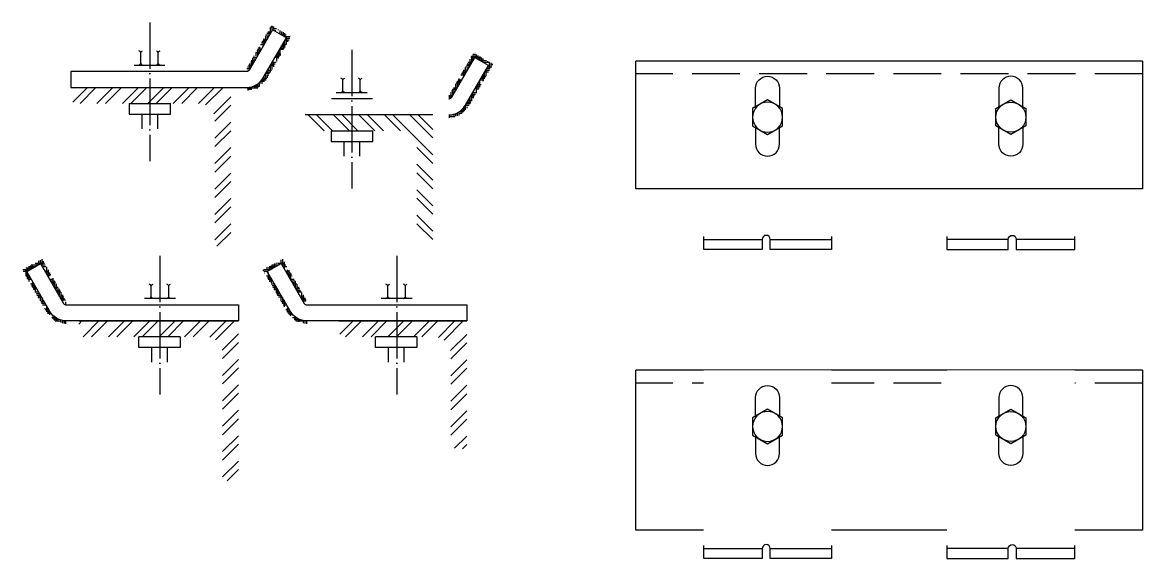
# Model space of a CAD drawing. Header units: millimetres. Extents: x 269589 to 269940, y -244165 to -243996.
import ezdxf

# ---------------------------------------------------------------- set-up
doc = ezdxf.new("R2010")
doc.units = ezdxf.units.MM
doc.linetypes.add('DASH', pattern=[0.35, 0.25, -0.1])
doc.linetypes.add('DOTE', pattern=[2.4200000000000004, 2, -0.2, 0.02, -0.2])
doc.layers.add('CONCRETE', color=4, linetype='Continuous')
doc.layers.add('HAT【填充】', color=8, linetype='Continuous')

# ---------------------------------------------------------------- blocks, each defined once
blk = doc.blocks.new('*U9')
at = {"color": 1, "ltscale": 3222.012346278145}
blk.add_wipeout([(40.000000012859346, -44.99999999233842), (50.00000001278568, -44.99999999125521), (50.000000013326826, -49.999999991299774), (-9.999999992593985, -49.99999999712236), (-9.999999993189704, -44.99999999707779), (6.6474967752583325e-09, -44.9999999959673), (-1.4388206182047725e-09, 9.833592239612699), (40.00000000482578, 9.833592243241583)], dxfattribs=at).dxf.layer = 'HAT【填充】'
at = {"color": 8, "ltscale": 3222.012346278145}
for p, q in [((16.25000000795523, -4.486466807662509), (16.25000000789702, -4.372112109034788)), ((23.75000000801343, -4.486466806323733), (23.75000000795523, -4.372112108161673)), ((6.926711648702621e-09, -45.93749999589636), (18.32344722439302, -45.93749999423744)), ((20.82344722445123, -45.9374999939464), (40.00000001315493, -45.93749999225838))]:
    blk.add_line(p, q, dxfattribs=at)
at = {"color": 1, "ltscale": 3222.012346278145}
for points in [[(16.25000000789702, -4.486466807638937), (16.25000000789702, 1.304460380284581, -0.9999999999999846), (23.75000000795523, 1.304460379411466), (23.75000000795523, -4.486466806303858)], [(16.25000000871193, -10.98165733594215), (16.25000000993429, -16.19553962163627, 0.9999999999999846), (23.75000000999249, -16.19553962076316), (23.75000000871193, -10.98165733547648)], [(40.0000000129221, -45.00009999232134), (40.00000001350418, -49.06249999231659), (20.82344722480047, -49.06249999400461), (20.82344722445123, -45.9374999939464, 0.9999999999999999), (18.32344722439302, -45.93749999423744), (18.32344722474227, -49.06249999429565), (7.275957614183426e-09, -49.06249999595457), (6.693881005048752e-09, -44.99999999595457)]]:
    blk.add_lwpolyline(points, format="xyb", dxfattribs=at)
at = {"color": 8, "ltscale": 3222.012346278145}
blk.add_lwpolyline([(15.31250000906117, -10.440391458862), (20.00000000894476, -13.14672084522317), (24.68750000917759, -10.44039145775605), (24.6875000085373, -5.027732683811337), (20.00000000766419, -2.321403297450161), (15.31250000842089, -5.027732684917282)], close=True, dxfattribs=at)
at = {"color": 8, "ltscale": 3222.012346278145, "extrusion": (0, 0, -1)}
blk.add_ellipse((20.00000000830447, -7.734062071336666), major_axis=(-3.314563036951353, 3.314563036951353), ratio=0.9999999999998925, start_param=5.497787143665668, end_param=11.78097245084525, dxfattribs=at)
blk = doc.blocks.new('*U3')
at = {"color": 1, "linetype": 'Continuous', "ltscale": 50}
blk.add_wipeout([(-50.000000000029104, 5.000000000109139), (-50.000000000029104, -7.275957614183426e-12), (-50.000000000029104, -3.3500000000203727), (-49.516726188972825, -4.516726188950997), (-48.350000000034925, -5.000000000014552), (-31.78030926979409, -4.999999999847205), (-31.78030926979409, -8.339960697885545), (-30.34525151984417, -8.339960697885545), (-30.34525151984417, -12.911704016223666), (-20.25899859299534, -12.911704016223666), (-20.25899859299534, -8.339960697885545), (-18.823940842077718, -8.339960697885545), (-18.823940842077718, -5.000000000014552), (-10.000000000021828, -5.000000000014552), (-7.5473383159333025, -5.642885052788188), (-5.695157196787477, -7.45670913199865), (-5.000000000021828, -10.000000000014552), (-5.000000000021828, -48.350000000034925), (-4.516726188958273, -49.51672618896555), (-3.3500000000276486, -50), (0, -50), (0, -7.275957614183426e-12), (4.999999999985448, 2.1100277081131935e-10), (4.999999999985448, -0.999999998799467), (8.499999999454303, -0.06217782538442407), (11.06217782558815, 2.5000000007275958), (18.773502690492023, 15.856406460377912), (12.711324867304938, 19.35640646210959), (4.99999999281863, 5.99999999973079), (4.99999999281863, 5.000000000218279), (-18.917807263933355, 5.000395943345211), (-18.917807263933355, 7.01971106781275), (-20.58247786371794, 7.01971106781275), (-20.158213795046322, 7.1954469992851955), (-19.9824778639304, 7.61971106769488), (-19.982477863544773, 10.884479321517574), (-20.158213794791664, 11.308743390203745), (-20.58247786353604, 11.484479321559775), (-30.270358729583677, 11.48447932147974), (-30.694622798277123, 11.308743390094605), (-30.870358729414875, 10.884479321459366), (-30.870358729742293, 7.619711067971366), (-30.694622798495402, 7.19544699920516), (-30.270358729780128, 7.0197110679218895), (-31.686442848906154, 7.01971106781275), (-31.686442848906154, 5.000395943345211)], dxfattribs=at)
at = {"ltscale": 300}
h = blk.add_hatch(dxfattribs=at)
h.set_pattern_fill('HOUND', color=8, scale=8, angle=180, style=0)
h.set_pattern_definition([(7.016709298534877e-15, (398821.8416091584, 114511.3289137466), (2, -0.4999999999999998), [8, -4]), (270, (398821.8416091584, 114511.3289137466), (-0.5000000000000003, 2), [8, -4])])
edge = h.paths.add_edge_path()
edge.add_line((8.499999999476131, -0.06217782536987215), (11.0621778255445, 2.5000000007567))
edge.add_line((11.0621778255445, 2.5000000007567), (18.77350269042654, 15.85640646034153))
edge.add_line((18.77350269042654, 15.85640646034153), (12.71132486563874, 19.356406459352))
edge.add_line((12.71132486563874, 19.356406459352), (4.999999999941792, 6.000000012165401))
edge.add_line((4.999999999941792, 6.000000012165401), (4.999999999941792, 5.000000000232831))
edge.add_arc((4.999999999941792, 6.000000000232831), 0.9999999999990563, 270, 329.9999999999376)
edge.add_line((5.866025403724052, 5.500000000232831), (13.07735026912997, 17.99038105702493))
edge.add_line((13.07735026912997, 17.99038105702493), (17.40747728804126, 15.49038105696673))
edge.add_line((17.40747728804126, 15.49038105696673), (10.19615242263535, 3.000000000232831))
edge.add_arc((4.999999999941792, 6.000000000232831), 5.999999999994339, 270.00000000000006, 329.99999999993764, ccw=False)
edge.add_line((4.999999999941792, 2.328306436538696e-10), (4.999999999941792, -0.9999999987776391))
edge.add_line((4.999999999941792, -0.9999999987776391), (8.499999999476131, -0.06217782536987215))
h = blk.add_hatch()
h.set_pattern_fill('ANSI32', color=8, scale=15, angle=270, style=0)
h.set_pattern_definition([(225, (-4152.696374144871, 1170.239819095674), (-3.977475644174331, 3.977475644174329), []), (225, (-4152.696374144871, 1167.588168670685), (-3.977475644174331, 3.977475644174329), [])])
edge = h.paths.add_edge_path()
edge.add_line((-50.00000000005821, 0), (-5.820766091346741e-11, 0))
edge.add_line((-5.820766091346741e-11, 0), (-5.820766091346741e-11, -50))
edge.add_line((-5.820766091346741e-11, -50), (-3.350000000064028, -50))
edge.add_arc((-3.350000000064028, -48.35000000000582), 1.650000000001796, 180.0000000000118, 269.9999999999882, ccw=False)
edge.add_line((-5.000000000058208, -48.35000000000582), (-5.000000000058208, -10))
edge.add_arc((-10.00000000005821, -10), 5.000000000000014, 1.628443996909316e-13, 89.99999999999984)
edge.add_line((-10.00000000005821, -5), (-48.35000000006403, -5))
edge.add_arc((-48.35000000006403, -3.350000000005821), 1.650000000001796, 180.0000000000118, 269.9999999999882, ccw=False)
edge.add_line((-50.00000000005821, -3.350000000005821), (-50.00000000005821, 0))
at = {"color": 250, "linetype": 'DOTE', "ltscale": 7.260739666754272}
blk.add_line((-25.3021250559832, 20.34222519031027), (-25.3021250559832, -23.03472788474755), dxfattribs=at)
at = {"color": 1}
for p, q in [((-30.2703587297583, 7.019711067929165), (-20.58247786370339, 7.01971106781275)), ((-31.78030926975771, -4.999999999825377), (-18.82394084206317, -5))]:
    blk.add_line(p, q, dxfattribs=at)
at = {"color": 8}
for p, q in [((-27.74570241913898, -12.91170401620911), (-27.74570241913898, -8.339960697863717)), ((-22.85854769375874, -12.91170401620911), (-22.85854769375874, -8.339960697863717))]:
    blk.add_line(p, q, dxfattribs=at)
at = {"color": 1}
blk.add_lwpolyline([(-50.00000000005821, 1.746229827404022e-10), (4.999999999941792, 2.328306436538696e-10, 0.2679491924307623), (10.19615242263535, 3.000000000232831), (17.40747728804126, 15.49038105696673), (13.07735026912997, 17.99038105693762), (5.866025403724052, 5.500000000232831, -0.2679491924307623), (4.999999999941792, 5.000000000232831), (-50.00000000005821, 5.000000000116415), (-50.00000000005821, 1.746229827404022e-10)], format="xyb", close=True, dxfattribs=at)
at = {"color": 8}
for points in [[(-28.16308576939628, 10.87129147103406, 0.2426451793320559), (-28.7469873073278, 11.48447932160343)], [(-27.57918423088267, 7.01971106781275, -0.242645179332056), (-28.16308576863958, 7.632898918294813), (-28.1630857688142, 10.87129147103406, -0.242645179332056), (-27.57918423088267, 11.48447932160343)], [(-22.68975082365796, 10.87129147103406, 0.2426451793320559), (-23.27365236158948, 11.48447932160343)], [(-22.10584928607568, 7.01971106781275, -0.242645179332056), (-22.68975082383258, 7.632898918294813), (-22.68975082400721, 10.87129147103406, -0.242645179332056), (-22.10584928607568, 11.48447932160343)], [(-28.7469873073278, 7.01971106781275, 0.2426451793320559), (-28.16308576939628, 7.632898918382125)], [(-23.27365236158948, 7.01971106781275, 0.2426451793320559), (-22.68975082365796, 7.632898918382125)]]:
    blk.add_lwpolyline(points, format="xyb", dxfattribs=at)
at = {"color": 1}
blk.add_lwpolyline([(-31.78030926984502, -4.999999999825377), (-31.78030926984502, -8.339960697863717), (-18.82394084212137, -8.339960697863717), (-18.82394084212137, -4.999999999825377)], dxfattribs=at)
blk = doc.blocks.new('*U7')
at = {"color": 1}
blk.add_wipeout([(49.516726188962025, -9.51672618903558), (48.350000000058, -10.000000000093905), (31.17605915802369, -10.000000000121531), (31.17605915802369, -13.339960697978313), (29.741001407076055, -13.339960697978313), (29.741001407076055, -17.911704016332806), (19.65474848020267, -17.911704016332806), (19.65474848020267, -13.339960697978313), (18.219690730249795, -13.339960697978313), (18.219690729807553, -10.000000000121531), (10.000000000093905, -10.000000000121531), (7.5473383159031755, -10.642885052896418), (5.695157196718924, -12.45670913209176), (4.999999999991587, -15.000000000127102), (4.999999999991587, -53.35000000013952), (4.516726189029896, -54.516726189071164), (3.350000000015484, -55.00000000010198), (0, -55.00000000010198), (0, -5.000000000116074), (0, 0), (18.313557151163764, 0.00039594323584424274), (18.313557151163764, 2.019711067702474), (19.729641270268644, 2.0197110678129775), (19.30537720152597, 2.195446999093292), (19.129641270287266, 2.6197110678772333), (19.129641270618777, 5.884479321359549), (19.305377201747092, 6.308743389991605), (19.729641270489765, 6.484479321368553), (29.417522136562752, 6.4844793214513174), (29.84178620530531, 6.308743390102109), (30.0175221364334, 5.884479321414801), (30.017522136102002, 2.6197110675871045), (29.8417862049738, 2.195446999189926), (29.417522136341518, 2.019711067702474), (31.08219273611485, 2.019711067702474), (31.08219273611485, 0.00039594323584424274), (53.84160388435225, 1.1073097994085401e-10), (53.84160388435225, 0.9999999996146016), (61.55292875875057, 14.356406461999768), (67.6151065819081, 10.85640646027582), (59.90378171701445, -2.499999999373813), (57.34160389096644, -5.062177825490949), (53.84160389142551, -5.999999998901444), (53.84160389142551, -4.999999999881197), (50.00000000003433, -5.00000000012983), (50.00000000003433, -8.350000000103819)], dxfattribs=at).dxf.layer = 'CONCRETE'
at = {"ltscale": 300}
h = blk.add_hatch(dxfattribs=at)
h.set_pattern_fill('HOUND', color=8, scale=8, angle=180, style=0)
h.set_pattern_definition([(7.016709298534877e-15, (398870.6832130427, 114506.3289137464), (2, -0.4999999999999998), [8, -4]), (270, (398870.6832130427, 114506.3289137464), (-0.5000000000000003, 2), [8, -4])])
edge = h.paths.add_edge_path()
edge.add_line((57.34160388395711, -5.062177825502065), (59.90378171002547, -2.499999999375493))
edge.add_line((59.90378170990905, -2.499999999375493), (67.6151065747911, 10.85640646020934))
edge.add_line((67.6151065749075, 10.85640646020934), (61.5529287501197, 14.35640645921981))
edge.add_line((61.55292875011972, 14.35640645921981), (53.84160388442277, 1.000000012033206))
edge.add_line((53.84160388442277, 1.000000012033208), (53.84160388442277, 1.006377203793818e-10))
edge.add_arc((53.84160388442277, 1.000000000100638), 0.9999999999990563, 270, 329.9999999999376)
edge.add_line((54.70762928814682, 0.5000000001006377), (61.91895415349452, 12.99038105689274))
edge.add_line((61.91895415349452, 12.99038105689274), (66.24908117246403, 10.49038105683453))
edge.add_line((66.24908117246402, 10.49038105683453), (59.0377563069999, -1.999999999899364))
edge.add_arc((53.84160388442277, 1.000000000100638), 5.999999999994339, 270.00000000000006, 329.99999999993764, ccw=False)
edge.add_line((53.84160388442277, -4.999999999899362), (53.84160388442277, -5.999999998909832))
edge.add_line((53.84160388442277, -5.999999998909832), (57.34160388395711, -5.062177825502065))
h = blk.add_hatch()
h.set_pattern_fill('ANSI32', color=8, scale=15, angle=270, style=0)
h.set_pattern_definition([(315, (4152.696374144871, 1165.239819095557), (3.977475644174331, 3.977475644174329), []), (315, (4152.696374144871, 1162.588168670569), (3.977475644174331, 3.977475644174329), [])])
edge = h.paths.add_edge_path()
edge.add_line((50, -5.000000000116415), (0, -5.000000000116415))
edge.add_line((0, -5.000000000116415), (0, -55.00000000011642))
edge.add_line((0, -55.00000000011642), (3.349999999976717, -55.00000000011642))
edge.add_arc((3.350000000093132, -53.35000000012224), 1.650000000001796, 270.0000000000119, 359.9999999999882)
edge.add_line((5, -53.35000000012224), (5, -15.00000000011642))
edge.add_arc((10, -15.00000000011642), 5.000000000000014, 450.00000000000017, 539.9999999999999, ccw=False)
edge.add_line((10, -10.00000000011642), (48.34999999997672, -10.00000000011642))
edge.add_arc((48.35000000009313, -8.350000000122236), 1.650000000001796, 270.0000000000119, 359.9999999999882)
edge.add_line((50, -8.350000000122236), (50, -5.000000000116415))
at = {"color": 250, "linetype": 'DOTE', "ltscale": 7.260739666754272}
blk.add_line((24.57358170347288, 15.34222519017931), (24.57358170347288, -28.03472788487852), dxfattribs=at)
at = {"color": 1}
for p, q in [((19.7296412702417, 2.01971106781275), (29.41752213635482, 2.019711067696335)), ((18.21969073021319, -9.999999999941792), (31.17605915793683, -10.00000000011642))]:
    blk.add_line(p, q, dxfattribs=at)
at = {"color": 8}
for p, q in [((22.25429758080281, -17.91170401632553), (22.25429758080281, -13.33996069798013)), ((27.14145230618306, -17.91170401632553), (27.14145230618306, -13.33996069798013))]:
    blk.add_line(p, q, dxfattribs=at)
at = {"color": 1}
blk.add_lwpolyline([(-6.984919309616089e-09, -4.999999999956344), (53.84160388442277, -4.999999999899362, 0.2679491924307623), (59.03775630699991, -1.999999999899362), (66.24908117246402, 10.49038105683453), (61.91895415349452, 12.99038105680543), (54.70762928814682, 0.5000000001006377, -0.2679491924307623), (53.84160388442277, 1.006377203793818e-10), (-6.984919309616089e-09, -1.455191522836685e-11), (-6.984919309616089e-09, -4.999999999956344)], format="xyb", close=True, dxfattribs=at)
at = {"color": 8}
for points in [[(21.83691423060372, 5.87129147091764, 0.2426451793320559), (21.2530126926722, 6.484479321487015)], [(22.42081576911733, 2.019711067696335, -0.242645179332056), (21.83691423130222, 2.632898918178398), (21.8369142311858, 5.87129147091764, -0.242645179332056), (22.42081576911733, 6.484479321487015)], [(27.31024917634204, 5.87129147091764, 0.2426451793320559), (26.72634763841052, 6.484479321487015)], [(27.89415071392432, 2.019711067696335, -0.242645179332056), (27.31024917610921, 2.632898918178398), (27.31024917599279, 5.87129147091764, -0.242645179332056), (27.89415071392432, 6.484479321487015)], [(21.2530126926722, 2.019711067696335, 0.2426451793320559), (21.83691423060372, 2.63289891826571)], [(26.72634763841052, 2.019711067696335, 0.2426451793320559), (27.31024917634204, 2.63289891826571)]]:
    blk.add_lwpolyline(points, format="xyb", dxfattribs=at)
at = {"color": 1}
blk.add_lwpolyline([(18.21969073009677, -9.999999999941792), (18.21969073009677, -13.33996069798013), (31.17605915782042, -13.33996069798013), (31.17605915782042, -9.999999999941792)], dxfattribs=at)
at = {"layer": 'CONCRETE', "color": 1}
for p, q in [((31.08219273621216, 0.0003959432360716164), (18.31355715123937, 0.0003959432360716164)), ((50.00000000011642, -5.000000000130967), (0, -5.000000000116415))]:
    blk.add_line(p, q, dxfattribs=at)
blk = doc.blocks.new('*U10')
at = {"color": 1, "linetype": 'Continuous', "ltscale": 50}
blk.add_wipeout([(-40.000000000116415, 4.999820259203261), (-40, -0.00039594319878233364), (-40, -3.3503959432109696), (-39.51672618894281, -4.517122132144323), (-38.350000000004, -5.000395943205149), (-31.780309269816826, -5.000395943039621), (-31.780309269816826, -8.34035664107705), (-30.345251519871454, -8.34035664107705), (-30.345251519871454, -12.912099959414263), (-20.258998593023534, -12.912099959414263), (-20.258998593023534, -8.34035664107705), (-18.82394084211046, -8.34035664107705), (-18.82394084211046, -5.000395943205149), (-10.000000000046384, -5.000395943205149), (-7.547338315959678, -5.643280995977875), (-5.695157196805667, -7.457105075190157), (-5.000000000042746, -10.000395943207877), (-5.000000000042746, -38.350395943256444), (-4.51672618898192, -39.517122132193435), (-3.350000000048567, -40.00039594322334), (-3.637978807091713e-11, -40.00039594322334), (-3.637978807091713e-11, -0.00039594319878233364), (4.999999999958163, -0.00039594315694557736), (4.999999999958163, -1.0003959421692343), (8.499999999430656, -0.06257376875146292), (11.062177825564504, 2.4996040573560094), (18.77350269046292, 15.856010517006325), (12.71132486728402, 19.356010518738913), (4.9999999927940735, 5.999604056361022), (4.9999999927940735, 4.999604056847602), (-18.91780726396064, 5.000000000150067), (-18.91780726396064, 7.019315124619425), (-20.58247786375523, 7.019315124619425), (-20.15821379507088, 7.195051056094599), (-19.982477863957683, 7.619315124503373), (-19.982477863572058, 10.88408337832334), (-20.158213794823496, 11.30834744700769), (-20.582477863563327, 11.484083378372816), (-30.27035872961551, 11.484083378290052), (-30.6946227983035, 11.308347446897642), (-30.870358729444888, 10.88408337826786), (-30.870358729775035, 7.61931512477895), (-30.694622798523596, 7.195051056011835), (-30.270358729807413, 7.019315124729474), (-31.686442848936167, 7.019315124619425), (-31.686442848936167, 5.000000000150067)], dxfattribs=at)
at = {"ltscale": 300}
h = blk.add_hatch(dxfattribs=at)
h.set_pattern_fill('HOUND', color=8, scale=8, angle=180, style=0)
h.set_pattern_definition([(7.016709298534877e-15, (398821.8416091584, 114511.3285178032), (2, -0.4999999999999998), [8, -4]), (270, (398821.8416091584, 114511.3285178032), (-0.5000000000000003, 2), [8, -4])])
edge = h.paths.add_edge_path()
edge.add_line((8.499999999476131, -0.06257376874502896), (11.0621778255445, 2.499604057381543))
edge.add_line((11.0621778255445, 2.499604057381543), (18.77350269042654, 15.85601051696637))
edge.add_line((18.77350269042654, 15.85601051696637), (12.71132486563874, 19.35601051597684))
edge.add_line((12.71132486563874, 19.35601051597684), (4.999999999941792, 5.999604068790244))
edge.add_line((4.999999999941792, 5.999604068790244), (4.999999999941792, 4.999604056857674))
edge.add_arc((4.999999999941792, 5.999604056857674), 0.9999999999990563, 270, 329.9999999999376)
edge.add_line((5.866025403724052, 5.499604056857674), (13.07735026912997, 17.98998511364978))
edge.add_line((13.07735026912997, 17.98998511364978), (17.40747728804126, 15.48998511359157))
edge.add_line((17.40747728804126, 15.48998511359157), (10.19615242263535, 2.999604056857674))
edge.add_arc((4.999999999941792, 5.999604056857674), 5.999999999994339, 270.00000000000006, 329.99999999993764, ccw=False)
edge.add_line((4.999999999941792, -0.0003959431423261606), (4.999999999941792, -1.000395942152796))
edge.add_line((4.999999999941792, -1.000395942152796), (8.499999999476131, -0.06257376874502896))
at = {"linetype": 'Continuous', "ltscale": 50}
h = blk.add_hatch(dxfattribs=at)
h.set_pattern_fill('ANSI32', color=8, scale=15, angle=270, style=0)
h.set_pattern_definition([(315, (-269287.129372325, 244254.3495882002), (3.977475644174331, 3.977475644174329), []), (315, (-269287.129372325, 244251.6979377752), (3.977475644174331, 3.977475644174329), [])])
h.paths.add_polyline_path([(-5.820766091346741e-11, -0.0003959432268381136), (-39.99999999994179, -0.0003959440999530273), (-40, -3.35039594308714), (-39.51672618894372, -4.517122132170559), (-38.34999999991851, -5.000395943226838), (-31.78030926978681, -5.000395943023111), (-18.82394084206317, -5.000395943197734), (-10, -5.000395943197734), (-7.547338315926027, -5.64328099597137), (-5.695157196721993, -7.457105075232764), (-5.000000000058208, -10.00039594313953), (-5.000000000058208, -38.35039594329086), (-4.516726188943721, -39.51712213217056), (-3.350000000034925, -40.00039594319773), (-5.820766091346741e-11, -40.00039594325594)])
at = {"color": 250, "linetype": 'DOTE', "ltscale": 7.260739666754272}
blk.add_line((-25.3021250559832, 20.34182924711254), (-25.3021250559832, -23.03512382794529), dxfattribs=at)
at = {"color": 1}
for p, q in [((-30.2703587297583, 7.019315124731431), (-20.58247786370339, 7.019315124615016)), ((-31.7803092697286, -5.000395943023111), (-18.82394084206317, -5.000395943197734))]:
    blk.add_line(p, q, dxfattribs=at)
at = {"color": 1, "linetype": 'Continuous', "ltscale": 50}
for p, q in [((-18.91780726396246, 5.000000000154753), (-31.68644284893526, 5.000000000154753)), ((0, -0.0003959431977342831), (-40, -0.0003959441290568577)), ((5.820766091346741e-11, -0.0003959431977342831), (-40, -0.0003959441290568577))]:
    blk.add_line(p, q, dxfattribs=at)
at = {"color": 8}
for p, q in [((-27.74570241913898, -12.91209995940685), (-27.74570241913898, -8.340356641061451)), ((-22.85854769375874, -12.91209995940685), (-22.85854769375874, -8.340356641061451))]:
    blk.add_line(p, q, dxfattribs=at)
at = {"color": 1}
blk.add_lwpolyline([(4.999999999941792, -0.000395943171429991), (5, -0.000395943171429991, 0.2679491924307623), (10.19615242269356, 2.99960405682857), (17.40747728809947, 15.48998511356247), (13.07735026918817, 17.98998511353336), (5.86602540378226, 5.49960405682857, -0.2679491924307623), (5, 4.99960405682857)], format="xyb", dxfattribs=at)
at = {"color": 8}
for points in [[(-28.16308576939628, 10.87089552783632, 0.2426451793320559), (-28.7469873073278, 11.4840833784057)], [(-27.57918423088267, 7.019315124615016, -0.242645179332056), (-28.16308576863958, 7.632502975097079), (-28.1630857688142, 10.87089552783632, -0.242645179332056), (-27.57918423088267, 11.4840833784057)], [(-22.68975082365796, 10.87089552783632, 0.2426451793320559), (-23.27365236158948, 11.4840833784057)], [(-22.10584928607568, 7.019315124615016, -0.242645179332056), (-22.68975082383258, 7.632502975097079), (-22.68975082400721, 10.87089552783632, -0.242645179332056), (-22.10584928607568, 11.4840833784057)], [(-28.7469873073278, 7.019315124615016, 0.2426451793320559), (-28.16308576939628, 7.632502975184391)], [(-23.27365236158948, 7.019315124615016, 0.2426451793320559), (-22.68975082365796, 7.632502975184391)]]:
    blk.add_lwpolyline(points, format="xyb", dxfattribs=at)
at = {"color": 1}
blk.add_lwpolyline([(-31.78030926984502, -5.000395943023111), (-31.78030926984502, -8.340356641061451), (-18.82394084212137, -8.340356641061451), (-18.82394084212137, -5.000395943023111)], dxfattribs=at)
blk = doc.blocks.new('*U6')
at = {"color": 1}
blk.add_wipeout([(39.51672619594635, -9.517122132213302), (38.3500000070423, -10.000395943271684), (28.553299704188163, -10.00039594329931), (28.553299704188163, -13.340356641156092), (27.118241953240627, -13.340356641156092), (27.118241953240627, -17.912099959510527), (17.031989026367157, -17.912099959510527), (17.031989026367157, -13.340356641156092), (15.596931276414253, -13.340356641156092), (15.596931275972182, -10.00039594329931), (10.000000007078825, -10.00039594329931), (7.547338322888024, -10.643280996074168), (5.6951572037037295, -12.457105075269538), (5.00000000697662, -15.000395943304824), (5.00000000697662, -43.35039594331667), (4.516726196014915, -44.517122132248346), (3.3500000070003324, -45.0003959432791), (6.984919309616089e-09, -45.0003959432791), (6.984919309616089e-09, -5.0003959432938245), (6.984919309616089e-09, -0.00039594317777869037), (15.690797697328279, 5.809397407574579e-11), (15.690797697328279, 2.019315124524752), (17.106881816433145, 2.019315124635284), (16.682617747690514, 2.195051055915428), (16.506881816451795, 2.619315124699483), (16.506881816783363, 5.884083378181771), (16.68261774791155, 6.308347446813855), (17.10688181665418, 6.484083378190718), (26.79476268272724, 6.484083378273596), (27.21902675146984, 6.308347446924387), (27.394762682598014, 5.8840833782370225), (27.394762682266474, 2.6193151244093826), (27.219026751138287, 2.195051056012119), (26.794762682506203, 2.019315124524752), (28.459433282279505, 2.019315124524752), (28.459433282279505, 5.809397407574579e-11), (50.00000000703223, -0.0003959430483462256), (50.00000000703223, 0.9996040564554391), (57.7113248814306, 14.35601051884072), (63.77350270458818, 10.856010517116943), (56.06217783969436, -2.500395942533032), (53.50000001364644, -5.062573768650026), (50.000000014105396, -6.0003959420602655), (50.000000014105396, -5.000395943040019), (40.00000000701854, -5.0003959433076375), (40.00000000701854, -8.350395943281598)], dxfattribs=at).dxf.layer = 'CONCRETE'
at = {"ltscale": 300}
h = blk.add_hatch(dxfattribs=at)
h.set_pattern_fill('HOUND', color=8, scale=8, angle=180, style=0)
h.set_pattern_definition([(7.016709298534877e-15, (398866.8416091655, 114506.3289137467), (2, -0.4999999999999998), [8, -4]), (270, (398866.8416091655, 114506.3289137467), (-0.5000000000000003, 2), [8, -4])])
edge = h.paths.add_edge_path()
edge.add_line((53.50000000663567, -5.062177825278162), (56.06217783270404, -2.49999999915159))
edge.add_line((56.06217783258762, -2.499999999151589), (63.77350269746967, 10.85640646043324))
edge.add_line((63.77350269758608, 10.85640646043324), (57.71132487279829, 14.35640645944371))
edge.add_line((57.71132487279829, 14.35640645944371), (50.00000000710133, 1.000000012257111))
edge.add_line((50.00000000710133, 1.000000012257112), (50.00000000710133, 3.245415047814504e-10))
edge.add_arc((50.00000000710133, 1.000000000324542), 0.9999999999990563, 270, 329.9999999999376)
edge.add_line((50.86602541082539, 0.5000000003245415), (58.07735027617309, 12.99038105711664))
edge.add_line((58.07735027617309, 12.99038105711664), (62.4074772951426, 10.49038105705844))
edge.add_line((62.4074772951426, 10.49038105705844), (55.19615242967848, -1.99999999967546))
edge.add_arc((50.00000000710133, 1.000000000324542), 5.999999999994339, 270.00000000000006, 329.99999999993764, ccw=False)
edge.add_line((50.00000000710133, -4.999999999675459), (50.00000000710133, -5.999999998685928))
edge.add_line((50.00000000710133, -5.999999998685928), (53.50000000663567, -5.062177825278162))
h = blk.add_hatch()
h.set_pattern_fill('ANSI32', color=8, scale=15, angle=270, style=0)
h.set_pattern_definition([(315, (4152.696374151856, 1165.239423152379), (3.977475644174331, 3.977475644174329), []), (315, (4152.696374151856, 1162.587772727391), (3.977475644174331, 3.977475644174329), [])])
edge = h.paths.add_edge_path()
edge.add_line((4.516726196277887, -44.51712213217979), (5.000000006868504, -43.35039594357659))
edge.add_line((5.000000006868504, -43.35039594357659), (5.000000006984919, -15.00039594329428))
edge.add_arc((10.00000000698492, -15.00039594329428), 5, 90, 180, ccw=False)
edge.add_line((10.00000000698492, -10.00039594329428), (38.35000000684522, -10.00039594330883))
edge.add_line((38.35000000684522, -10.00039594330883), (39.51672619592864, -9.517122132296208))
edge.add_line((39.51672619592864, -9.517122132296208), (40.0000000068685, -8.350395943562035))
edge.add_line((40.0000000068685, -8.350395943562035), (40.00000000698492, -5.000395943294279))
edge.add_line((40.00000000698492, -5.000395943294279), (6.984919309616089e-09, -5.000395943294279))
edge.add_line((6.984919309616089e-09, -5.000395943294279), (6.984919309616089e-09, -45.00039594330883))
edge.add_line((6.984919309616089e-09, -45.00039594330883), (3.350000007078052, -45.00039594329428))
edge.add_line((3.350000007078052, -45.00039594329428), (4.516726196277887, -44.51712213217979))
at = {"color": 250, "linetype": 'DOTE', "ltscale": 7.260739666754272}
blk.add_line((21.82652900926769, 15.34182924701599), (21.82652900926769, -28.03512382804183), dxfattribs=at)
at = {"color": 1}
for p, q in [((17.1068818164058, 2.019315124634886), (26.79476268251892, 2.019315124518471)), ((15.59693127637729, -10.00039594311966), (28.55329970410094, -10.00039594329428))]:
    blk.add_line(p, q, dxfattribs=at)
at = {"color": 8}
for p, q in [((19.63153812696692, -17.91209995950339), (19.63153812696692, -13.340356641158)), ((24.51869285234716, -17.91209995950339), (24.51869285234716, -13.340356641158))]:
    blk.add_line(p, q, dxfattribs=at)
at = {"color": 1}
blk.add_lwpolyline([(0, -4.999999999941792), (50.00000000710133, -4.999999999864634, 0.2679491924307623), (55.19615242967848, -1.999999999864633), (62.4074772951426, 10.49038105686926), (58.07735027617309, 12.99038105684016), (50.86602541082539, 0.5000000001353666, -0.2679491924307623), (50.00000000710133, 1.353666532840037e-10), (0, 0), (0, -4.999999999941792)], format="xyb", close=True, dxfattribs=at)
at = {"color": 8}
for points in [[(19.21415477676783, 5.870895527739776, 0.2426451793320559), (18.6302532388363, 6.484083378309151)], [(19.79805631528143, 2.019315124518471, -0.242645179332056), (19.21415477746632, 2.632502975000534), (19.2141547773499, 5.870895527739776, -0.242645179332056), (19.79805631528143, 6.484083378309151)], [(24.68748972250614, 5.870895527739776, 0.2426451793320559), (24.10358818457462, 6.484083378309151)], [(25.27139126008842, 2.019315124518471, -0.242645179332056), (24.68748972227331, 2.632502975000534), (24.6874897221569, 5.870895527739776, -0.242645179332056), (25.27139126008842, 6.484083378309151)], [(18.6302532388363, 2.019315124518471, 0.2426451793320559), (19.21415477676783, 2.632502975087846)], [(24.10358818457462, 2.019315124518471, 0.2426451793320559), (24.68748972250614, 2.632502975087846)]]:
    blk.add_lwpolyline(points, format="xyb", dxfattribs=at)
at = {"color": 1}
blk.add_lwpolyline([(15.59693127626088, -10.00039594311966), (15.59693127626088, -13.340356641158), (28.55329970398452, -13.340356641158), (28.55329970398452, -10.00039594311966)], dxfattribs=at)
at = {"layer": 'CONCRETE', "color": 1}
for p, q in [((28.45943328237627, 5.820766091346741e-11), (15.69079769740347, 5.820766091346741e-11)), ((40.00000000710133, -5.000395943308831), (6.984919309616089e-09, -5.000395943294279))]:
    blk.add_line(p, q, dxfattribs=at)

msp = doc.modelspace()

# ---------------------------------------------------------------- linework, layer by layer
at = {"color": 1, "ltscale": 100}
for p, q in [((269781.2751352516, -244048.3332281671), (269781.2751352516, -244008.3332281672)), ((269939.8671507257, -244008.3332281672), (269939.8671507171, -244048.3332281671)), ((269939.8671507257, -244105.0441160087), (269781.2751352516, -244105.0441160087)), ((269781.2751352516, -244155.0441160087), (269781.2751352516, -244105.0441160087)), ((269939.8671507257, -244105.0441160087), (269939.867150715, -244155.0441160087)), ((269939.867150715, -244155.0441160087), (269781.2751352516, -244155.0441160087))]:
    msp.add_line(p, q, dxfattribs=at)
at = {"color": 8, "linetype": 'DASH', "ltscale": 60}
msp.add_line((269939.8671507249, -244109.0441160087), (269781.2751352516, -244109.0441160087), dxfattribs=at)

# ---------------------------------------------------------------- block references
at = {"color": 6, "linetype": 'Continuous', "ltscale": 50}
for name, p in [('*U3', (269654.4827655506, -244016.6069338424)), ('*U10', (269717.7295788676, -244025.1779371114)), ('*U9', (269802.498901927, -244018.1668204068))]:
    msp.add_blockref(name, p, dxfattribs=at)
at = {"color": 6, "linetype": 'Continuous', "ltscale": 50, "xscale": -1}
msp.add_blockref('*U9', (269918.6433840381, -244018.1668204068), dxfattribs=at)
at = {"xscale": -1}
for name, p in [('*U7', (269656.8987666169, -244084.6233559261)), ('*U6', (269728.3453176374, -244084.6229599829))]:
    msp.add_blockref(name, p, dxfattribs=at)

# ---------------------------------------------------------------- next in the draw order: linework, layer by layer
at = {"color": 1, "ltscale": 100}
for p, q in [((269939.8671507257, -244008.3332281672), (269781.2751352516, -244008.3332281672)), ((269939.8671507171, -244048.3332281671), (269781.2751352516, -244048.3332281671))]:
    msp.add_line(p, q, dxfattribs=at)
at = {"color": 8, "linetype": 'DASH', "ltscale": 60}
msp.add_line((269939.8671507249, -244012.3332281671), (269781.2751352516, -244012.3332281671), dxfattribs=at)

# ---------------------------------------------------------------- next in the draw order: block references
at = {"color": 6, "linetype": 'Continuous', "ltscale": 50}
msp.add_blockref('*U9', (269802.498901927, -244114.8777082484), dxfattribs=at)
at = {"color": 6, "linetype": 'Continuous', "ltscale": 50, "xscale": -1}
msp.add_blockref('*U9', (269918.6433840381, -244114.8777082484), dxfattribs=at)

doc.saveas('drawing.dxf')
